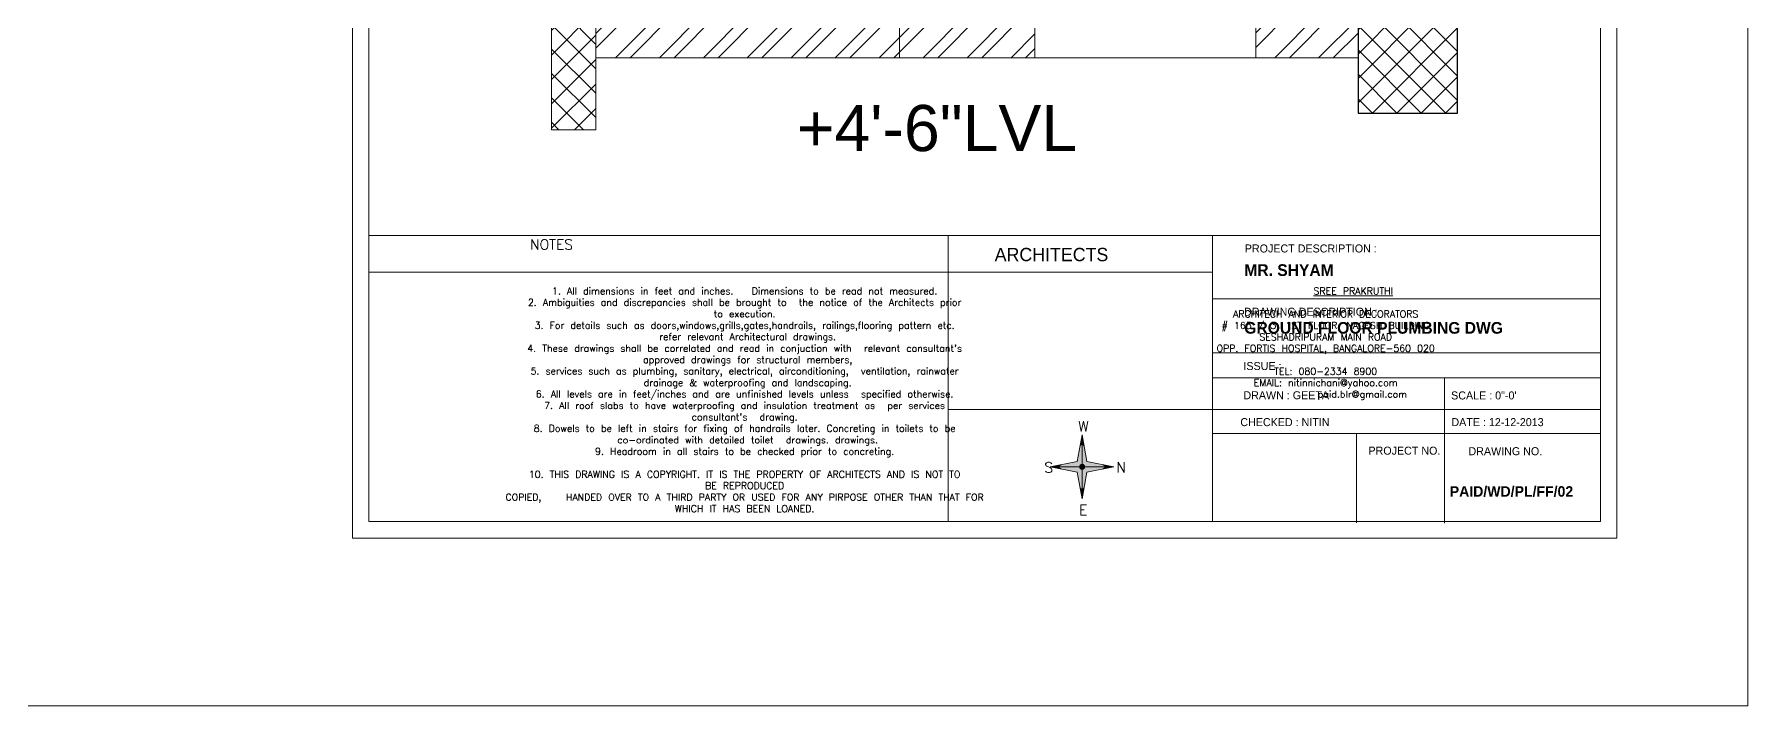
# Model space of a CAD drawing. Header units: inches. Extents: x 111501 to 134888, y 46021 to 52102.
# Drawn here: x 124951 to 125261.2, y 46327.4 to 46448.9 of the extents above; entities that cross this region are included whole.
import ezdxf

# ---------------------------------------------------------------- set-up
doc = ezdxf.new("R2010")
doc.units = ezdxf.units.IN
doc.header["$MEASUREMENT"] = 0
for name, color, linetype, lineweight in [('column', 252, 'Continuous', 9), ('SHEET', 7, 'Continuous', 30), ('wall', 7, 'Continuous', 9)]:
    doc.layers.add(name, color=color, linetype=linetype, lineweight=lineweight)
for name, color, linetype in [('D', 251, 'Continuous'), ('RO', 7, 'Continuous'), ('staircase', 6, 'Continuous')]:
    doc.layers.add(name, color=color, linetype=linetype)
doc.styles.add('A', font='arial.ttf')
doc.styles.get("Standard").update_dxf_attribs({"font": 'txt.shx', "height": 6})
doc.styles.add('style4', font='GOTHIC.TTF', dxfattribs={"height": 18})
pattern_1 = [(45, (104998.7138, 55054.7206), (-2.2097087, 2.2097087), []), (135, (104998.7138, 55054.7206), (-2.2097087, -2.2097087), [])]

msp = doc.modelspace()

# ---------------------------------------------------------------- hatches: boundary and pattern name
at = {"layer": 'column'}
h = msp.add_hatch(dxfattribs=at)
h.set_pattern_fill('ANSI37', color=256, scale=25, style=0)
h.set_pattern_definition(pattern_1)
h.paths.add_polyline_path([(125208.65, 46635.93), (125190.65, 46635.93), (125190.65, 46617.93), (125208.65, 46617.93)])
h.paths.add_polyline_path([(125187.65, 46524.64), (125208.65, 46524.64), (125208.65, 46532.64), (125187.65, 46532.64)])
h.paths.add_polyline_path([(125208.65, 46452.64), (125190.65, 46452.64), (125190.65, 46434.64), (125208.65, 46434.64)])
at = {"layer": 'column', "lineweight": 0}
h = msp.add_hatch(dxfattribs=at)
h.set_pattern_fill('ANSI37', color=256, scale=25, style=0)
h.set_pattern_definition(pattern_1)
h.paths.add_polyline_path([(125052.65, 46511.64), (125052.65, 46532.64), (125044.65, 46532.64), (125044.65, 46511.64)])
h.paths.add_polyline_path([(125052.65, 46431.64), (125052.65, 46452.64), (125044.65, 46452.64), (125044.65, 46431.64)])
at = {"layer": 'SHEET', "lineweight": 5}
h = msp.add_hatch(color=0, dxfattribs=at)
h.set_gradient(color1=(186, 79, 131), one_color=1, tint=1, name='INVHEMISPHERICAL')
h.paths.add_polyline_path([(125136.27, 46370.65), (125136.86, 46370.27), (125139.79, 46369.69), (125140.33, 46366.78), (125140.68, 46366.42), (125140.68, 46370.65)])
h.paths.add_polyline_path([(125145.09, 46370.65), (125144.5, 46371.03), (125141.57, 46371.61), (125141.03, 46374.52), (125140.68, 46374.88), (125140.68, 46370.65)])
h = msp.add_hatch(color=0, dxfattribs=at)
h.set_gradient(color1=(186, 79, 131), one_color=1, tint=1, name='CURVED')
h.paths.add_polyline_path([(125140.68, 46374.88), (125140.33, 46374.52), (125139.79, 46371.61), (125136.86, 46371.03), (125136.27, 46370.65), (125140.68, 46370.65)])
h.paths.add_polyline_path([(125140.68, 46366.42), (125141.03, 46366.78), (125141.57, 46369.69), (125144.5, 46370.27), (125145.09, 46370.65), (125140.68, 46370.65)])
h = msp.add_hatch(color=0, dxfattribs=at)
h.set_gradient(color1=(0, 0, 41), one_color=1, tint=1, name='CYLINDER')
h.paths.add_polyline_path([(125140.68, 46376.42), (125140.33, 46374.52), (125140.68, 46374.88)])
h.paths.add_polyline_path([(125140.68, 46376.42), (125140.68, 46374.88), (125141.03, 46374.52)])
h = msp.add_hatch(color=0, dxfattribs=at)
h.set_gradient(color1=(186, 79, 131), one_color=1, tint=1, name='SPHERICAL')
edge = h.paths.add_edge_path()
edge.add_arc((125140.68, 46370.65), 0.464, 0, 360)
h = msp.add_hatch(color=0, dxfattribs=at)
h.set_gradient(color1=(0, 0, 41), one_color=1, tint=1, name='CURVED')
h.paths.add_polyline_path([(125134.91, 46370.65), (125136.27, 46370.65), (125136.86, 46371.03)])
h.paths.add_polyline_path([(125134.91, 46370.65), (125136.86, 46370.27), (125136.27, 46370.65)])
h = msp.add_hatch(color=0, dxfattribs=at)
h.set_gradient(color1=(0, 0, 41), one_color=1, tint=1, name='INVCURVED')
h.paths.add_polyline_path([(125146.45, 46370.65), (125145.09, 46370.65), (125144.5, 46370.27)])
h.paths.add_polyline_path([(125146.45, 46370.65), (125144.5, 46371.03), (125145.09, 46370.65)])
h = msp.add_hatch(color=0, dxfattribs=at)
h.set_gradient(color1=(0, 0, 41), one_color=1, tint=1)
h.paths.add_polyline_path([(125140.68, 46366.42), (125140.33, 46366.78), (125140.68, 46364.88)])
h.paths.add_polyline_path([(125140.68, 46364.88), (125141.03, 46366.78), (125140.68, 46366.42)])
at = {"layer": 'wall', "lineweight": 0}
h = msp.add_hatch(dxfattribs=at)
h.set_pattern_fill('ANSI32', color=256, scale=15, style=0)
h.set_pattern_definition([(45, (26166.3474, -364.1734), (-3.97747564, 3.97747564), []), (45, (26168.999, -364.1734), (-3.97747564, 3.97747564), [])])
h.paths.add_polyline_path([(125052.65, 46532.64), (125107.65, 46532.64), (125107.65, 46619.43), (125107.65, 46623.43), (125113.65, 46623.43), (125113.65, 46619.43), (125113.65, 46532.64), (125187.65, 46532.64), (125187.65, 46524.64), (125113.65, 46524.64), (125113.65, 46452.64), (125132.15, 46452.64), (125132.15, 46444.64), (125107.65, 46444.64), (125107.65, 46452.64), (125107.65, 46480.64), (125107.65, 46524.64), (125076.33, 46524.64), (125061.08, 46524.64), (125052.65, 46524.64)])
h.paths.add_polyline_path([(125198.65, 46532.64), (125198.65, 46617.93), (125190.65, 46617.93), (125190.65, 46532.64)])
h.paths.add_polyline_path([(125198.65, 46452.64), (125198.65, 46524.64), (125190.65, 46524.64), (125190.65, 46452.64)])
h.paths.add_polyline_path([(125052.65, 46444.64), (125107.65, 46444.64), (125107.65, 46452.64), (125093.65, 46452.64), (125052.65, 46452.64)])
h.paths.add_polyline_path([(125190.65, 46444.64), (125190.65, 46452.64), (125172.15, 46452.64), (125172.15, 46444.64)])

# ---------------------------------------------------------------- linework, layer by layer
at = {"layer": 'column', "lineweight": 0}
msp.add_lwpolyline([(125052.65, 46431.64), (125052.65, 46452.64), (125044.65, 46452.64), (125044.65, 46431.64)], close=True, dxfattribs=at)
at = {"layer": 'RO', "color": 7, "linetype": 'Continuous'}
msp.add_lwpolyline([(125208.65, 46452.64), (125190.65, 46452.64), (125190.65, 46434.64), (125208.65, 46434.64)], close=True, dxfattribs=at)
at = {"layer": 'SHEET', "color": 0, "lineweight": 5, "ltscale": 25}
for p, q in [((125234.51, 46412.5, 2.27), (125011.61, 46412.5, 2.27)), ((125116.43, 46412.5, 2.27), (125116.43, 46360.75, 2.27)), ((125164.3, 46412.5, 2.27), (125164.3, 46360.75, 2.27)), ((125164.3, 46405.86, 2.27), (125011.61, 46405.86, 2.27)), ((125190.37, 46376.71, 2.27), (125190.37, 46360.51, 2.27))]:
    msp.add_line(p, q, dxfattribs=at)
at = {"layer": 'SHEET', "color": 0, "lineweight": 5}
for p, q in [((125140.68, 46376.42, 4.54), (125139.79, 46371.61, 4.54)), ((125140.68, 46374.88, 4.54), (125140.33, 46374.52, 4.54)), ((125140.68, 46376.42, 4.54), (125140.68, 46364.88, 4.54)), ((125140.68, 46376.42, 4.54), (125141.57, 46371.61, 4.54)), ((125140.68, 46374.88, 4.54), (125141.03, 46374.52, 4.54)), ((125134.91, 46370.65, 4.54), (125139.79, 46371.61, 4.54)), ((125146.45, 46370.65, 4.54), (125141.57, 46371.61, 4.54)), ((125134.91, 46370.65, 4.54), (125146.45, 46370.65, 4.54)), ((125134.91, 46370.65, 4.54), (125139.79, 46369.69, 4.54)), ((125136.27, 46370.65, 4.54), (125136.86, 46371.03, 4.54)), ((125136.27, 46370.65, 4.54), (125136.86, 46370.27, 4.54)), ((125139.79, 46369.69, 4.54), (125140.68, 46364.88, 4.54)), ((125141.57, 46369.69, 4.54), (125140.68, 46364.88, 4.54)), ((125146.45, 46370.65, 4.54), (125141.57, 46369.69, 4.54)), ((125145.09, 46370.65, 4.54), (125144.5, 46371.03, 4.54)), ((125145.09, 46370.65, 4.54), (125144.5, 46370.27, 4.54)), ((125140.68, 46366.42, 4.54), (125140.33, 46366.78, 4.54)), ((125140.68, 46366.42, 4.54), (125141.03, 46366.78, 4.54))]:
    msp.add_line(p, q, dxfattribs=at)
at = {"layer": 'SHEET', "color": 0, "lineweight": 5, "ltscale": 25}
msp.add_lwpolyline([(124640.87, 46683.62), (125261.18, 46683.62), (125261.18, 46327.43), (124640.87, 46327.43)], close=True, dxfattribs=at)
at = {"layer": 'SHEET', "color": 0, "lineweight": 5, "ltscale": 25, "elevation": 2.27}
for points in [[(125008.63, 46357.77), (125237.5, 46357.77), (125237.5, 46657.45), (125008.63, 46657.45)], [(125011.61, 46360.75), (125234.51, 46360.75), (125234.51, 46654.47), (125011.61, 46654.47)]]:
    msp.add_lwpolyline(points, close=True, dxfattribs=at)
for points in [[(125234.51, 46401.04), (125164.3, 46401.04)], [(125234.51, 46391.28), (125164.3, 46391.28)], [(125234.51, 46386.73), (125164.3, 46386.73)], [(125206.31, 46376.71), (125206.31, 46386.73)], [(125116.43, 46381), (125164.3, 46381)], [(125164.3, 46381), (125234.51, 46381)], [(125234.51, 46376.71), (125164.3, 46376.71)], [(125206.31, 46360.47), (125206.31, 46376.68)]]:
    msp.add_lwpolyline(points, dxfattribs=at)
at = {"layer": 'SHEET', "color": 0, "lineweight": 5}
msp.add_circle((125140.68, 46370.65, 4.54), 0.464, dxfattribs=at)
at = {"layer": 'staircase', "lineweight": 0}
msp.add_line((125172.15, 46444.64), (125132.15, 46444.64), dxfattribs=at)
at = {"layer": 'wall', "lineweight": 0}
for p, q in [((125107.65, 46444.64), (125107.65, 46524.64)), ((125132.15, 46452.64), (125132.15, 46444.64)), ((125132.15, 46444.64), (125107.65, 46444.64))]:
    msp.add_line(p, q, dxfattribs=at)
at = {"layer": 'wall'}
for p, q in [((125190.65, 46444.66), (125190.65, 46524.64)), ((125172.15, 46452.64), (125172.15, 46444.64)), ((125190.65, 46444.64), (125172.15, 46444.64))]:
    msp.add_line(p, q, dxfattribs=at)
at = {"layer": 'wall', "lineweight": 0}
msp.add_lwpolyline([(125107.65, 46444.64), (125052.65, 46444.64), (125052.65, 46452.64), (125107.65, 46452.64)], close=True, dxfattribs=at)

# ---------------------------------------------------------------- texts
at = {"layer": 'D', "lineweight": 0, "style": 'A'}
msp.add_text('+4\'-6"LVL', height=8.34, dxfattribs=at).set_placement((125089.06, 46427.77))
at = {"layer": 'SHEET', "color": 0, "lineweight": 5}
for s, insert, char_height, width, attachment_point in [('{\\H0.7553x;NOTES}', (125044.65, 46410.87, 2.27), 2.4079, 44.6053, 5), ('{\\fCentury Gothic|b0|i0|c0|p34;ARCHITECTS}', (125135.15, 46409.04, 2.27), 2.4079, 44.6053, 5), ("\\pi-0.035809,l0.040418,t4.9735;1.^IAll dimensions in feet and inches.   Dimensions to be read not measured. \\P2.^IAmbiguities and discrepancies shall be brought to  the notice of the Architects prior \\P\\pt0.040418;to execution.\\P\\pt4.9735;3.^IFor details such as doors,windows,grills,gates,handrails, railings,flooring pattern etc.\\P\\pt0.040418; refer relevant Architectural drawings. \\P\\pt4.9735;4.^IThese drawings shall be correlated and read in conjuction with  relevant consultant's\\P\\pt0.040418; approved drawings for structural members, \\P\\pt4.9735;5.^Iservices such as plumbing, sanitary, electrical, airconditioning,  ventilation, rainwater\\P\\pt0.040418; drainage & waterproofing and landscaping.\\P\\pt4.9735;6.^IAll levels are in feet/inches and are unfinished levels unless  specified otherwise. \\P7.^IAll roof slabs to have waterproofing and insulation treatment as  per services \\P\\pt0.040418;consultant's  drawing. \\P\\pt4.9735;8.^IDowels to be left in stairs for fixing of handrails later. Concreting in toilets to be\\P\\pt0.040418; co-ordinated with detailed toilet  drawings. drawings. \\P\\pt4.9735;9.^IHeadroom in all stairs to be checked prior to concreting.\\P\\pi0,l0,t0;\\P\\pi-0.035809,l0.040418,t4.9735;10.^ITHIS DRAWING IS A COPYRIGHT. IT IS THE PROPERTY OF ARCHITECTS AND IS NOT TO \\P\\pt0.040418;BE REPRODUCED\\PCOPIED,    HANDED OVER TO A THIRD PARTY OR USED FOR ANY PIRPOSE OTHER THAN THAT FOR \\PWHICH IT HAS BEEN LOANED.", (125079.6, 46382.78, 2.27), 1.24338, 134.1901, 5), ('         {\\LSREE PRAKRUTHI} \\P\\PARCHITECH AND INTERIOR DECORATORS\\P{\\A1;# 163 / 3, 1ST FLOOR, NAGESH BUILDING\\PSESHADRIPURAM MAIN ROAD\\POPP. FORTIS HOSPITAL, BANGALORE-560 020\\P\\PTEL: 080-2334 8900\\PEMAIL: nitinnichani@yahoo.com\\P            paid.blr@gmail.com}', (125184.78, 46392.91, 2.27), 1.2434, 134.1901, 5), ('W', (125139.97, 46378.94, 4.54), 1.88, 1.2396, 1), ('S', (125133.84, 46371.49, 4.54), 1.88, 1.2396, 1), ('N', (125146.88, 46371.51, 4.54), 1.88, 1.2396, 1), ('E', (125140.12, 46363.76, 4.54), 1.88, 1.2396, 1)]:
    msp.add_mtext(s, dxfattribs=dict(at, insert=insert, char_height=char_height, width=width, attachment_point=attachment_point))
at = {"layer": 'SHEET', "color": 0, "lineweight": 5, "attachment_point": 1, "style": 'style4'}
for s, insert, char_height, width in [('PROJECT DESCRIPTION :', (125170.14, 46410.88, 2.27), 1.4486, 52.7807), ('{\\fCentury Gothic|b1|i0|c0|p34;MR. SHYAM}', (125170.05, 46407.3, 2.27), 2.1148, 52.7807), ('DRAWING DESCRIPTION :', (125169.99, 46399.43, 2.27), 1.4486, 52.7807), ('{\\fCentury Gothic|b1|i0|c0|p34;GROUND FLOOR PLUMBING DWG}', (125170.05, 46396.85, 2.27), 2.1148, 62.4251), ('ISSUE :', (125169.89, 46389.61, 2.27), 1.449, 52.7807), ('DRAWN : GEETA', (125169.89, 46384.32, 2.27), 1.4486, 52.7807), ('SCALE : 0"-0\'', (125207.49, 46384.29, 2.27), 1.4486, 101.4687), ('CHECKED : NITIN', (125169.33, 46379.46, 2.27), 1.4486, 52.7807), ('DATE : 12-12-2013', (125207.54, 46379.46, 2.27), 1.4486, 101.4687), ('PROJECT NO.', (125192.52, 46374.3, 2.27), 1.4486, 52.7807), ('DRAWING NO.', (125210.63, 46374.2, 2.27), 1.4486, 101.4687), ('{\\fCentury Gothic|b1|i0|c0|p34;PAID/WD/PL/FF/02}', (125207.24, 46367.15, 2.27), 1.9033, 96.1906)]:
    msp.add_mtext(s, dxfattribs=dict(at, insert=insert, char_height=char_height, width=width))

doc.saveas('drawing.dxf')
